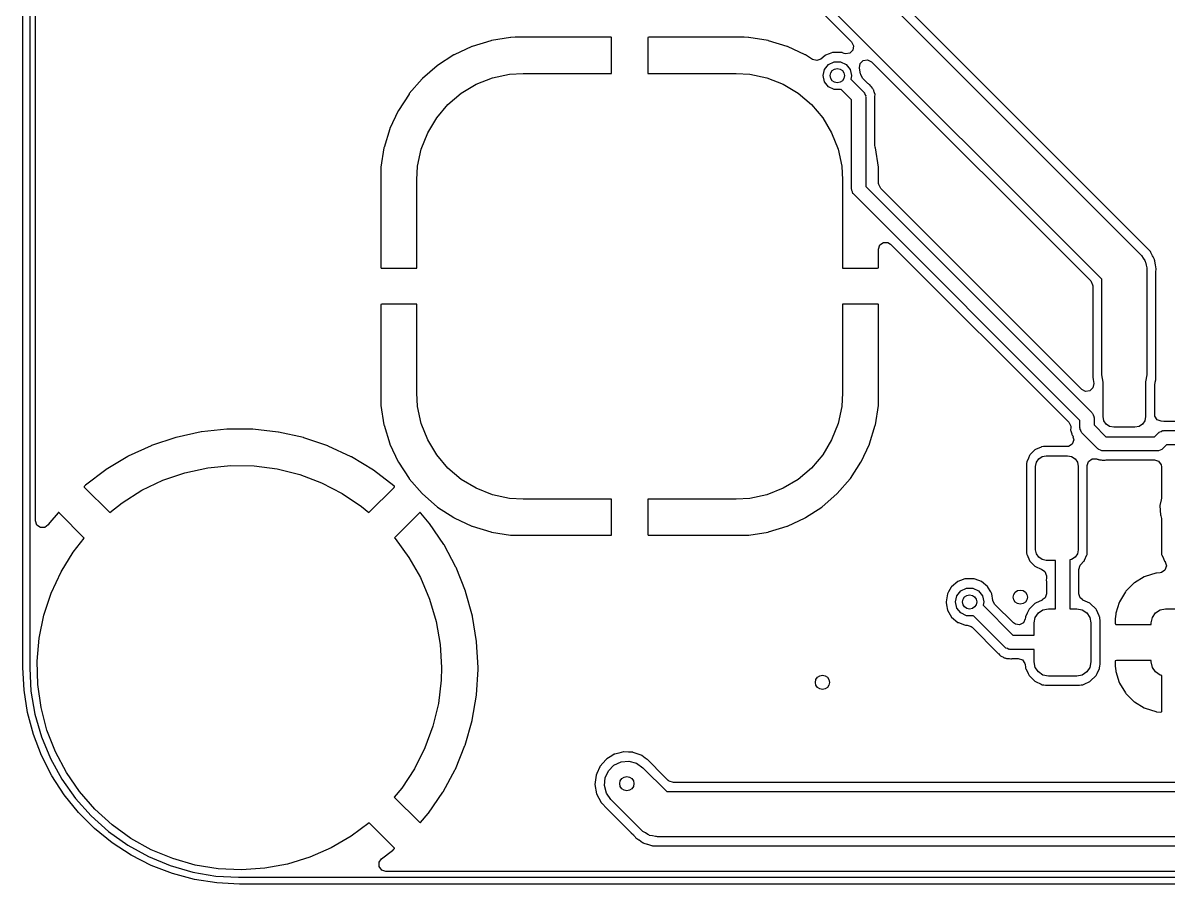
# Model space of a CAD drawing. Extents: x 3.59 to 5.68, y -3.55 to -1.66.
# Drawn here: x 3.585 to 4.221, y -3.55 to -3.072 of the extents above; entities that cross this region are included whole.
import ezdxf

# ---------------------------------------------------------------- set-up
doc = ezdxf.new("R2010")
doc.units = 0
doc.header["$MEASUREMENT"] = 0
doc.layers.add('BLACK', color=7, linetype='CONTINUOUS')

msp = doc.modelspace()

# ---------------------------------------------------------------- linework, layer by layer
at = {"layer": 'BLACK', "linetype": 'CONTINUOUS'}
for p, q in [((3.58549, -3.42997), (3.58549, -1.77643)), ((3.58942, -1.77643), (3.58942, -3.42997)), ((3.59247, -3.34852), (3.59247, -1.85796)), ((4.01386, -3.00913), (4.20534, -3.20061)), ((4.20692, -3.1951), (4.02305, -3.01123)), ((4.184, -3.21463), (3.99622, -3.02684)), ((4.02615, -3.06387), (4.04521, -3.08294)), ((3.85603, -3.08052), (3.84535, -3.08221)), ((3.85625, -3.0805), (3.85603, -3.08052)), ((3.85858, -3.0804), (3.85625, -3.0805)), ((3.85867, -3.0804), (3.85858, -3.0804)), ((3.91177, -3.0804), (3.85867, -3.0804)), ((3.91194, -3.08052), (3.91177, -3.0804)), ((3.9121, -3.08101), (3.91194, -3.08052)), ((3.9121, -3.1004), (3.9121, -3.08101)), ((3.93222, -3.08056), (3.9321, -3.08072)), ((3.9321, -3.08072), (3.9321, -3.1004)), ((3.93272, -3.0804), (3.93222, -3.08056)), ((3.98553, -3.0804), (3.93272, -3.0804)), ((3.98562, -3.0804), (3.98553, -3.0804)), ((3.98795, -3.0805), (3.98562, -3.0804)), ((3.98817, -3.08052), (3.98795, -3.0805)), ((3.99885, -3.08221), (3.98817, -3.08052)), ((3.83452, -3.08553), (3.82475, -3.09008)), ((3.83477, -3.08543), (3.83452, -3.08553)), ((3.84509, -3.08228), (3.83477, -3.08543)), ((3.84535, -3.08221), (3.84509, -3.08228)), ((3.99911, -3.08228), (3.99885, -3.08221)), ((4.00942, -3.08543), (3.99911, -3.08228)), ((4.00968, -3.08553), (4.00942, -3.08543)), ((4.01945, -3.09008), (4.00968, -3.08553)), ((4.04593, -3.08747), (4.04423, -3.08917)), ((4.04521, -3.08294), (4.04631, -3.08509)), ((4.04631, -3.08509), (4.04593, -3.08747)), ((3.82451, -3.09021), (3.81546, -3.09609)), ((3.82475, -3.09008), (3.82451, -3.09021)), ((4.01969, -3.09021), (4.01945, -3.09008)), ((4.02359, -3.09275), (4.01969, -3.09021)), ((4.02599, -3.09337), (4.02359, -3.09275)), ((4.02822, -3.09247), (4.02599, -3.09337)), ((4.03048, -3.09057), (4.02822, -3.09247)), ((4.03075, -3.09035), (4.03048, -3.09057)), ((4.03048, -3.09057), (4.03048, -3.09057)), ((4.03284, -3.08959), (4.03075, -3.09035)), ((4.0347, -3.08891), (4.03284, -3.08959)), ((4.03502, -3.08879), (4.0347, -3.08891)), ((4.0347, -3.08891), (4.0347, -3.08891)), ((4.03956, -3.08879), (4.03502, -3.08879)), ((4.03989, -3.08891), (4.03956, -3.08879)), ((4.04022, -3.08903), (4.03989, -3.08891)), ((4.03989, -3.08891), (4.03989, -3.08891)), ((4.04112, -3.08936), (4.04022, -3.08903)), ((4.04185, -3.08955), (4.04112, -3.08936)), ((4.04423, -3.08917), (4.04185, -3.08955)), ((4.04996, -3.09499), (4.05163, -3.09326)), ((4.05163, -3.09326), (4.05401, -3.09284)), ((4.05401, -3.09284), (4.05622, -3.09395)), ((3.81525, -3.09625), (3.80711, -3.10333)), ((3.81546, -3.09609), (3.81525, -3.09625)), ((4.02942, -3.10167), (4.0302, -3.09826)), ((4.0302, -3.09826), (4.03239, -3.09552)), ((4.03239, -3.09552), (4.03555, -3.09401)), ((4.03555, -3.09401), (4.03905, -3.09401)), ((4.03905, -3.09401), (4.0422, -3.09553)), ((4.0422, -3.09553), (4.04439, -3.09827)), ((4.04439, -3.09827), (4.04517, -3.10169)), ((4.04962, -3.09738), (4.04996, -3.09499)), ((4.04966, -3.09759), (4.04962, -3.09738)), ((4.0502, -3.10062), (4.04966, -3.09759)), ((4.05622, -3.09395), (4.17783, -3.21557)), ((3.80692, -3.10352), (3.79984, -3.11166)), ((3.80711, -3.10333), (3.80692, -3.10352)), ((3.82867, -3.11143), (3.83697, -3.10647)), ((3.83697, -3.10647), (3.84597, -3.10292)), ((3.84597, -3.10292), (3.85544, -3.10089)), ((3.85544, -3.10089), (3.86304, -3.1004)), ((3.86304, -3.1004), (3.9121, -3.1004)), ((3.9321, -3.1004), (3.98115, -3.1004)), ((3.98115, -3.1004), (3.98876, -3.10089)), ((3.98876, -3.10089), (3.99822, -3.10292)), ((3.99822, -3.10292), (4.00723, -3.10647)), ((4.00723, -3.10647), (4.01553, -3.11143)), ((4.03019, -3.10509), (4.02942, -3.10167)), ((4.03237, -3.10783), (4.03019, -3.10509)), ((4.04517, -3.10171), (4.04474, -3.10356)), ((4.04474, -3.10356), (4.05193, -3.11076)), ((4.04517, -3.10169), (4.04517, -3.10171)), ((4.05026, -3.10099), (4.0502, -3.10062)), ((4.05134, -3.10307), (4.05026, -3.10099)), ((4.05428, -3.10601), (4.05134, -3.10307)), ((4.05467, -3.10631), (4.05428, -3.10601)), ((4.05492, -3.10653), (4.05467, -3.10631)), ((4.05527, -3.10673), (4.05492, -3.10653)), ((3.79968, -3.11187), (3.79381, -3.12092)), ((3.79984, -3.11166), (3.79968, -3.11187)), ((3.82129, -3.11769), (3.82867, -3.11143)), ((4.01553, -3.11143), (4.02291, -3.11769)), ((4.03552, -3.10936), (4.03237, -3.10783)), ((4.03902, -3.10937), (4.03552, -3.10936)), ((4.03928, -3.10924), (4.03902, -3.10937)), ((4.04521, -3.11517), (4.03928, -3.10924)), ((4.05193, -3.11076), (4.05207, -3.11104)), ((4.05207, -3.11104), (4.05233, -3.11123)), ((4.05233, -3.11123), (4.05262, -3.1121)), ((4.05262, -3.1121), (4.05303, -3.11292)), ((4.05303, -3.11292), (4.05298, -3.11324)), ((4.0558, -3.10746), (4.05527, -3.10673)), ((4.05619, -3.10792), (4.0558, -3.10746)), ((4.05683, -3.10855), (4.05619, -3.10792)), ((4.05697, -3.10893), (4.05683, -3.10855)), ((4.05714, -3.1092), (4.05697, -3.10893)), ((4.05727, -3.10948), (4.05714, -3.1092)), ((4.05751, -3.10981), (4.05727, -3.10948)), ((4.0576, -3.11022), (4.05751, -3.10981)), ((4.0577, -3.11069), (4.0576, -3.11022)), ((4.05787, -3.11127), (4.0577, -3.11069)), ((4.05819, -3.11211), (4.05787, -3.11127)), ((4.05813, -3.11329), (4.05819, -3.11211)), ((3.81503, -3.12508), (3.82129, -3.11769)), ((4.02291, -3.11769), (4.02917, -3.12508)), ((4.04521, -3.16471), (4.04521, -3.11517)), ((4.05298, -3.11324), (4.05308, -3.11354)), ((4.05308, -3.11354), (4.05308, -3.16308)), ((4.0581, -3.11388), (4.05811, -3.11367)), ((4.0581, -3.14017), (4.0581, -3.11388)), ((4.05811, -3.11367), (4.05813, -3.11329)), ((3.79367, -3.12116), (3.78912, -3.13093)), ((3.79381, -3.12092), (3.79367, -3.12116)), ((3.81006, -3.13338), (3.81503, -3.12508)), ((4.02917, -3.12508), (4.03414, -3.13338)), ((3.78902, -3.13118), (3.78587, -3.1415)), ((3.78912, -3.13093), (3.78902, -3.13118)), ((3.80651, -3.14238), (3.81006, -3.13338)), ((4.03414, -3.13338), (4.03769, -3.14238)), ((3.7858, -3.14176), (3.78411, -3.15244)), ((3.78587, -3.1415), (3.7858, -3.14176)), ((3.80448, -3.15185), (3.80651, -3.14238)), ((4.03769, -3.14238), (4.03972, -3.15185)), ((4.05827, -3.14131), (4.0581, -3.14017)), ((4.05833, -3.1415), (4.05827, -3.14131)), ((4.05839, -3.14176), (4.05833, -3.1415)), ((4.06008, -3.15244), (4.05839, -3.14176)), ((3.78409, -3.15266), (3.78399, -3.15499)), ((3.78399, -3.15499), (3.78399, -3.15507)), ((3.78399, -3.15507), (3.78399, -3.20789)), ((3.78411, -3.15244), (3.78409, -3.15266)), ((3.80399, -3.15945), (3.80448, -3.15185)), ((4.03972, -3.15185), (4.04021, -3.15945)), ((4.0601, -3.15266), (4.06008, -3.15244)), ((4.06021, -3.15499), (4.0601, -3.15266)), ((4.06021, -3.15507), (4.06021, -3.15499)), ((4.06021, -3.16149), (4.06021, -3.15507)), ((3.80399, -3.20851), (3.80399, -3.15945)), ((4.04021, -3.15945), (4.04021, -3.20851)), ((4.05308, -3.16308), (4.17853, -3.28853)), ((4.06026, -3.1621), (4.06021, -3.16149)), ((4.06135, -3.16425), (4.06026, -3.1621)), ((4.04531, -3.16501), (4.04521, -3.16471)), ((4.04526, -3.16533), (4.04531, -3.16501)), ((4.04568, -3.16615), (4.04526, -3.16533)), ((4.04596, -3.16703), (4.04568, -3.16615)), ((4.04622, -3.16721), (4.04596, -3.16703)), ((4.04636, -3.1675), (4.04622, -3.16721)), ((4.17181, -3.29295), (4.04636, -3.1675)), ((4.17289, -3.27579), (4.06135, -3.16425)), ((4.06095, -3.19556), (4.0629, -3.19415)), ((4.0629, -3.19415), (4.06531, -3.19415)), ((4.06531, -3.19415), (4.06686, -3.1951)), ((4.06686, -3.1951), (4.16565, -3.29388)), ((4.20706, -3.19524), (4.20692, -3.1951)), ((4.20734, -3.19549), (4.20706, -3.19524)), ((4.20757, -3.19563), (4.20734, -3.19549)), ((4.06021, -3.19785), (4.06095, -3.19556)), ((4.06021, -3.20818), (4.06021, -3.19785)), ((4.20534, -3.20061), (4.20565, -3.20106)), ((4.20565, -3.20106), (4.20607, -3.20142)), ((4.20607, -3.20142), (4.20689, -3.20283)), ((4.20777, -3.19584), (4.20757, -3.19563)), ((4.20909, -3.19727), (4.20777, -3.19584)), ((4.2092, -3.19738), (4.20909, -3.19727)), ((4.21066, -3.19884), (4.2092, -3.19738)), ((4.21083, -3.19904), (4.21066, -3.19884)), ((4.21093, -3.19924), (4.21083, -3.19904)), ((4.21099, -3.19932), (4.21093, -3.19924)), ((4.21115, -3.19949), (4.21099, -3.19932)), ((4.21128, -3.19976), (4.21115, -3.19949)), ((4.21214, -3.20157), (4.21128, -3.19976)), ((4.21128, -3.19976), (4.21128, -3.19976)), ((4.2122, -3.20168), (4.21214, -3.20157)), ((4.21245, -3.20216), (4.2122, -3.20168)), ((3.78399, -3.20789), (3.78415, -3.20839)), ((4.06009, -3.20835), (4.06021, -3.20818)), ((4.20689, -3.20283), (4.20782, -3.20417)), ((4.20782, -3.20417), (4.20797, -3.2047)), ((4.20797, -3.2047), (4.20824, -3.20518)), ((4.20824, -3.20518), (4.20853, -3.20679)), ((4.20853, -3.20679), (4.20895, -3.20836)), ((4.21326, -3.20371), (4.21245, -3.20216)), ((4.21331, -3.20399), (4.21326, -3.20371)), ((4.21343, -3.20424), (4.21331, -3.20399)), ((4.21347, -3.20453), (4.21343, -3.20424)), ((4.21377, -3.20652), (4.21347, -3.20453)), ((4.21347, -3.20453), (4.21347, -3.20453)), ((4.21379, -3.20664), (4.21377, -3.20652)), ((4.214, -3.20775), (4.21379, -3.20664)), ((4.2142, -3.2089), (4.214, -3.20775)), ((3.78415, -3.20839), (3.78431, -3.20851)), ((3.78431, -3.20851), (3.80399, -3.20851)), ((4.04021, -3.20851), (4.05959, -3.20851)), ((4.05959, -3.20851), (4.06009, -3.20835)), ((4.20895, -3.20836), (4.2089, -3.20891)), ((4.2089, -3.20891), (4.209, -3.20945)), ((4.209, -3.20945), (4.209, -3.26767)), ((4.21402, -3.21072), (4.21404, -3.21027)), ((4.21402, -3.27019), (4.21402, -3.21072)), ((4.21404, -3.21027), (4.21417, -3.20919)), ((4.21417, -3.20919), (4.2142, -3.2089)), ((4.21417, -3.20919), (4.21417, -3.20919)), ((4.17783, -3.21557), (4.17893, -3.21771)), ((4.17893, -3.21771), (4.17898, -3.21832)), ((4.17898, -3.21832), (4.17898, -3.26899)), ((4.184, -3.26767), (4.184, -3.21463)), ((3.78411, -3.22867), (3.78399, -3.22883)), ((3.78399, -3.22883), (3.78399, -3.28194)), ((3.78461, -3.22851), (3.78411, -3.22867)), ((3.80399, -3.22851), (3.78461, -3.22851)), ((3.80399, -3.27756), (3.80399, -3.22851)), ((4.05988, -3.22851), (4.04021, -3.22851)), ((4.04021, -3.22851), (4.04021, -3.27756)), ((4.06005, -3.22863), (4.05988, -3.22851)), ((4.06021, -3.22913), (4.06005, -3.22863)), ((4.06021, -3.28194), (4.06021, -3.22913)), ((4.17898, -3.26899), (4.17915, -3.27011)), ((4.17915, -3.27011), (4.1795, -3.27245)), ((4.1847, -3.27165), (4.184, -3.26767)), ((4.1847, -3.2908), (4.1847, -3.27165)), ((4.209, -3.26767), (4.20832, -3.27151)), ((4.20832, -3.27151), (4.20832, -3.2908)), ((4.21352, -3.27195), (4.21362, -3.27164)), ((4.21362, -3.27164), (4.214, -3.27044)), ((4.214, -3.27044), (4.21402, -3.27019)), ((3.80448, -3.28517), (3.80399, -3.27756)), ((4.04021, -3.27756), (4.03972, -3.28517)), ((4.175, -3.27688), (4.17289, -3.27579)), ((4.17738, -3.27652), (4.175, -3.27688)), ((4.1791, -3.27483), (4.17738, -3.27652)), ((4.1795, -3.27245), (4.1791, -3.27483)), ((4.21334, -3.27312), (4.21352, -3.27195)), ((4.21334, -3.28951), (4.21334, -3.27312)), ((3.78399, -3.28194), (3.78399, -3.28203)), ((3.78399, -3.28203), (3.78409, -3.28436)), ((3.78409, -3.28436), (3.78411, -3.28458)), ((4.06008, -3.28458), (4.0601, -3.28436)), ((4.0601, -3.28436), (4.06021, -3.28203)), ((4.06021, -3.28203), (4.06021, -3.28194)), ((3.78411, -3.28458), (3.7858, -3.29526)), ((3.80651, -3.29463), (3.80448, -3.28517)), ((4.03972, -3.28517), (4.03769, -3.29463)), ((4.05839, -3.29526), (4.06008, -3.28458)), ((4.17853, -3.28853), (4.17868, -3.28881)), ((4.17868, -3.28881), (4.17893, -3.289)), ((4.17893, -3.289), (4.17922, -3.28988)), ((4.17922, -3.28988), (4.17964, -3.2907)), ((4.17964, -3.2907), (4.17959, -3.29101)), ((4.18515, -3.29306), (4.1847, -3.2908)), ((4.20832, -3.2908), (4.20787, -3.29306)), ((4.21347, -3.29051), (4.21334, -3.28951)), ((4.21478, -3.29253), (4.21347, -3.29051)), ((3.7858, -3.29526), (3.78587, -3.29552)), ((3.78587, -3.29552), (3.78902, -3.30583)), ((3.81006, -3.30364), (3.80651, -3.29463)), ((4.03769, -3.29463), (4.03414, -3.30364)), ((4.05518, -3.30583), (4.05833, -3.29552)), ((4.05833, -3.29552), (4.05839, -3.29526)), ((4.16565, -3.29388), (4.16674, -3.29603)), ((4.16678, -3.29684), (4.1667, -3.29838)), ((4.16674, -3.29603), (4.16678, -3.29684)), ((4.17181, -3.29695), (4.17181, -3.29295)), ((4.17191, -3.29725), (4.17181, -3.29695)), ((4.17959, -3.29101), (4.17969, -3.29131)), ((4.17969, -3.29131), (4.17969, -3.29532)), ((4.17969, -3.29532), (4.18628, -3.30191)), ((4.18643, -3.29498), (4.18515, -3.29306)), ((4.18834, -3.29626), (4.18643, -3.29498)), ((4.1906, -3.29671), (4.18834, -3.29626)), ((4.20241, -3.29671), (4.1906, -3.29671)), ((4.20467, -3.29626), (4.20241, -3.29671)), ((4.20659, -3.29498), (4.20467, -3.29626)), ((4.20787, -3.29306), (4.20659, -3.29498)), ((4.21702, -3.2934), (4.21478, -3.29253)), ((4.21848, -3.29348), (4.21702, -3.2934)), ((4.2187, -3.29348), (4.21848, -3.29348)), ((4.26799, -3.29348), (4.2187, -3.29348)), ((3.6703, -3.30236), (3.65692, -3.30684)), ((3.67051, -3.30231), (3.6703, -3.30236)), ((3.68429, -3.2993), (3.67051, -3.30231)), ((3.6845, -3.29927), (3.68429, -3.2993)), ((3.69853, -3.29777), (3.6845, -3.29927)), ((3.69874, -3.29776), (3.69853, -3.29777)), ((3.71285, -3.29778), (3.69874, -3.29776)), ((3.71306, -3.2978), (3.71285, -3.29778)), ((3.72708, -3.29934), (3.71306, -3.2978)), ((3.72729, -3.29938), (3.72708, -3.29934)), ((3.74106, -3.30243), (3.72729, -3.29938)), ((3.74127, -3.30249), (3.74106, -3.30243)), ((3.75463, -3.30701), (3.74127, -3.30249)), ((4.1667, -3.29838), (4.16685, -3.29876)), ((4.16685, -3.29876), (4.16685, -3.29876)), ((4.16685, -3.29876), (4.16702, -3.29921)), ((4.16702, -3.29921), (4.1672, -3.2998)), ((4.1672, -3.2998), (4.1673, -3.30027)), ((4.1673, -3.30027), (4.1673, -3.30027)), ((4.1673, -3.30027), (4.16738, -3.30067)), ((4.16738, -3.30067), (4.16762, -3.301)), ((4.16762, -3.301), (4.16775, -3.30129)), ((4.16775, -3.30129), (4.16783, -3.30142)), ((4.16783, -3.30142), (4.16785, -3.30147)), ((4.16785, -3.30147), (4.16799, -3.30174)), ((4.16807, -3.30193), (4.16798, -3.30197)), ((4.16798, -3.30197), (4.16846, -3.30374)), ((4.16799, -3.30174), (4.16804, -3.30186)), ((4.16804, -3.30186), (4.16807, -3.30193)), ((4.17186, -3.29756), (4.17191, -3.29725)), ((4.17228, -3.29839), (4.17186, -3.29756)), ((4.17256, -3.29926), (4.17228, -3.29839)), ((4.17282, -3.29945), (4.17256, -3.29926)), ((4.17296, -3.29973), (4.17282, -3.29945)), ((4.18186, -3.30863), (4.17296, -3.29973)), ((4.18628, -3.30191), (4.2133, -3.30191)), ((4.2133, -3.30191), (4.21557, -3.29965)), ((4.21557, -3.29965), (4.21585, -3.29951)), ((4.21585, -3.29951), (4.21603, -3.29926)), ((4.21603, -3.29926), (4.21691, -3.29897)), ((4.21691, -3.29897), (4.21774, -3.29855)), ((4.21774, -3.29855), (4.21805, -3.2986)), ((4.21805, -3.2986), (4.21835, -3.2985)), ((4.21835, -3.2985), (4.26969, -3.2985)), ((3.65673, -3.30692), (3.64391, -3.31281)), ((3.65692, -3.30684), (3.65673, -3.30692)), ((3.75483, -3.30709), (3.75463, -3.30701)), ((3.76762, -3.31303), (3.75483, -3.30709)), ((3.78902, -3.30583), (3.78912, -3.30609)), ((3.78912, -3.30609), (3.79367, -3.31586)), ((3.81503, -3.31194), (3.81006, -3.30364)), ((4.03414, -3.30364), (4.02917, -3.31194)), ((4.05052, -3.31586), (4.05508, -3.30609)), ((4.05508, -3.30609), (4.05518, -3.30583)), ((4.14665, -3.30946), (4.14428, -3.31183)), ((4.14691, -3.3092), (4.14665, -3.30946)), ((4.14665, -3.30946), (4.14665, -3.30946)), ((4.14723, -3.30906), (4.14691, -3.3092)), ((4.15036, -3.30767), (4.14723, -3.30906)), ((4.14723, -3.30906), (4.14723, -3.30906)), ((4.15063, -3.30755), (4.15036, -3.30767)), ((4.15036, -3.30767), (4.15036, -3.30767)), ((4.15158, -3.30744), (4.15063, -3.30755)), ((4.16456, -3.30744), (4.15158, -3.30744)), ((4.16557, -3.3073), (4.16456, -3.30744)), ((4.16759, -3.30599), (4.16557, -3.3073)), ((4.16846, -3.30374), (4.16759, -3.30599)), ((4.18214, -3.30878), (4.18186, -3.30863)), ((4.18233, -3.30904), (4.18214, -3.30878)), ((4.18321, -3.30932), (4.18233, -3.30904)), ((4.18403, -3.30974), (4.18321, -3.30932)), ((4.18434, -3.30969), (4.18403, -3.30974)), ((4.18465, -3.30979), (4.18434, -3.30969)), ((4.21492, -3.30979), (4.18465, -3.30979)), ((4.21522, -3.30969), (4.21492, -3.30979)), ((4.21553, -3.30974), (4.21522, -3.30969)), ((4.21635, -3.30932), (4.21553, -3.30974)), ((4.21724, -3.30904), (4.21635, -3.30932)), ((4.21742, -3.30878), (4.21724, -3.30904)), ((4.2177, -3.30864), (4.21742, -3.30878)), ((4.21997, -3.30638), (4.2177, -3.30864)), ((4.26805, -3.30638), (4.21997, -3.30638)), ((3.64372, -3.31291), (3.63162, -3.32016)), ((3.64391, -3.31281), (3.64372, -3.31291)), ((3.76781, -3.31313), (3.76762, -3.31303)), ((3.77989, -3.32042), (3.76781, -3.31313)), ((3.79367, -3.31586), (3.79381, -3.3161)), ((3.79381, -3.3161), (3.79968, -3.32514)), ((3.82129, -3.31932), (3.81503, -3.31194)), ((4.02917, -3.31194), (4.02291, -3.31932)), ((4.04452, -3.32514), (4.05039, -3.3161)), ((4.05039, -3.3161), (4.05052, -3.31586)), ((4.14238, -3.31581), (4.14228, -3.31674)), ((4.1433, -3.31375), (4.14238, -3.31581)), ((4.14388, -3.31241), (4.1433, -3.31375)), ((4.14403, -3.31208), (4.14388, -3.31241)), ((4.14388, -3.31241), (4.14388, -3.31241)), ((4.14428, -3.31183), (4.14403, -3.31208)), ((4.14428, -3.31183), (4.14428, -3.31183)), ((4.1473, -3.31836), (4.14774, -3.3161)), ((4.14774, -3.3161), (4.14902, -3.31419)), ((4.14902, -3.31419), (4.15094, -3.31291)), ((4.15094, -3.31291), (4.1532, -3.31246)), ((4.1532, -3.31246), (4.16501, -3.31246)), ((4.16501, -3.31246), (4.16727, -3.31291)), ((4.16727, -3.31291), (4.16919, -3.31419)), ((4.16919, -3.31419), (4.17047, -3.3161)), ((4.17047, -3.3161), (4.17092, -3.31836)), ((4.17594, -3.3179), (4.17668, -3.3156)), ((4.17668, -3.3156), (4.17863, -3.31419)), ((4.17863, -3.31419), (4.18114, -3.31425)), ((4.18114, -3.31425), (4.18136, -3.3144)), ((4.18136, -3.3144), (4.18177, -3.31446)), ((4.18177, -3.31446), (4.18206, -3.31458)), ((4.18206, -3.31458), (4.18237, -3.31464)), ((4.18237, -3.31464), (4.18274, -3.31481)), ((4.18274, -3.31481), (4.18363, -3.31481)), ((4.18363, -3.31481), (4.18424, -3.31486)), ((4.18424, -3.31486), (4.18512, -3.31499)), ((4.18512, -3.31499), (4.18552, -3.31489)), ((4.18552, -3.31489), (4.18584, -3.31487)), ((4.18584, -3.31487), (4.18634, -3.31481)), ((4.18634, -3.31481), (4.21318, -3.31481)), ((4.21318, -3.31481), (4.21547, -3.31555)), ((4.21547, -3.31555), (4.21689, -3.3175)), ((3.63144, -3.32028), (3.62019, -3.32879)), ((3.63162, -3.32016), (3.63144, -3.32028)), ((3.66317, -3.32609), (3.67539, -3.32191)), ((3.67539, -3.32191), (3.68801, -3.31915)), ((3.68801, -3.31915), (3.70086, -3.31787)), ((3.70086, -3.31787), (3.71378, -3.31807)), ((3.71378, -3.31807), (3.72659, -3.31976)), ((3.72659, -3.31976), (3.73912, -3.32291)), ((3.78007, -3.32054), (3.77989, -3.32042)), ((3.79129, -3.32909), (3.78007, -3.32054)), ((3.82867, -3.32558), (3.82129, -3.31932)), ((4.02291, -3.31932), (4.01553, -3.32558)), ((4.14228, -3.31674), (4.14228, -3.36625)), ((4.1473, -3.36462), (4.1473, -3.31836)), ((4.17092, -3.31836), (4.17092, -3.36462)), ((4.17594, -3.36625), (4.17594, -3.3179)), ((4.21689, -3.3175), (4.21708, -3.3187)), ((4.21708, -3.3187), (4.21708, -3.33601)), ((3.62019, -3.32879), (3.62003, -3.32892)), ((3.65151, -3.33165), (3.66317, -3.32609)), ((3.73912, -3.32291), (3.7512, -3.32747)), ((3.7512, -3.32747), (3.76268, -3.3334)), ((3.79968, -3.32514), (3.79984, -3.32536)), ((3.79984, -3.32536), (3.80692, -3.3335)), ((3.83697, -3.33055), (3.82867, -3.32558)), ((4.01553, -3.32558), (4.00723, -3.33055)), ((4.03728, -3.3335), (4.04435, -3.32536)), ((4.04435, -3.32536), (4.04452, -3.32514)), ((3.61977, -3.32917), (3.61952, -3.32963)), ((3.61952, -3.32963), (3.61954, -3.3298)), ((3.61954, -3.3298), (3.61956, -3.32983)), ((3.61956, -3.32983), (3.63372, -3.344)), ((3.62003, -3.32892), (3.61977, -3.32917)), ((3.64056, -3.33852), (3.65151, -3.33165)), ((3.76268, -3.3334), (3.7734, -3.3406)), ((3.77739, -3.34401), (3.79139, -3.33001)), ((3.79145, -3.32922), (3.79129, -3.32909)), ((3.79139, -3.33001), (3.79162, -3.32954)), ((3.79158, -3.32935), (3.79145, -3.32922)), ((3.7916, -3.32937), (3.79158, -3.32935)), ((3.79162, -3.32954), (3.7916, -3.32937)), ((3.80692, -3.3335), (3.80711, -3.33369)), ((3.80711, -3.33369), (3.81525, -3.34076)), ((3.84597, -3.3341), (3.83697, -3.33055)), ((3.85544, -3.33613), (3.84597, -3.3341)), ((3.99822, -3.3341), (3.98876, -3.33613)), ((4.00723, -3.33055), (3.99822, -3.3341)), ((4.02895, -3.34076), (4.03709, -3.33369)), ((4.03709, -3.33369), (4.03728, -3.3335)), ((3.63372, -3.344), (3.64056, -3.33852)), ((3.7734, -3.3406), (3.77739, -3.34401)), ((3.81525, -3.34076), (3.81546, -3.34093)), ((3.81546, -3.34093), (3.82451, -3.3468)), ((3.86304, -3.33662), (3.85544, -3.33613)), ((3.9121, -3.33662), (3.86304, -3.33662)), ((3.9121, -3.35629), (3.9121, -3.33662)), ((3.98115, -3.33662), (3.9321, -3.33662)), ((3.9321, -3.33662), (3.9321, -3.356)), ((3.98876, -3.33613), (3.98115, -3.33662)), ((4.01969, -3.3468), (4.02873, -3.34093)), ((4.02873, -3.34093), (4.02895, -3.34076)), ((4.21698, -3.33689), (4.21623, -3.3401)), ((4.21623, -3.3401), (4.21661, -3.34536)), ((4.21708, -3.33601), (4.21698, -3.33689)), ((3.60503, -3.34412), (3.60045, -3.34948)), ((3.60512, -3.34405), (3.60503, -3.34412)), ((3.60524, -3.34403), (3.60512, -3.34405)), ((3.60571, -3.34427), (3.60524, -3.34403)), ((3.61956, -3.35812), (3.60571, -3.34427)), ((3.80558, -3.3441), (3.79164, -3.35804)), ((3.80568, -3.34403), (3.80558, -3.3441)), ((3.8058, -3.34403), (3.80568, -3.34403)), ((3.80625, -3.3443), (3.8058, -3.34403)), ((3.81095, -3.34985), (3.80625, -3.3443)), ((3.82451, -3.3468), (3.82475, -3.34693)), ((3.82475, -3.34693), (3.83452, -3.35149)), ((4.00968, -3.35149), (4.01945, -3.34693)), ((4.01945, -3.34693), (4.01969, -3.3468)), ((4.21661, -3.34536), (4.21671, -3.34563)), ((4.21671, -3.34563), (4.21682, -3.3459)), ((4.21682, -3.3459), (4.21708, -3.3473)), ((4.21708, -3.3473), (4.21708, -3.36625)), ((3.59329, -3.35091), (3.59247, -3.34852)), ((3.59528, -3.35227), (3.59329, -3.35091)), ((3.59769, -3.35219), (3.59528, -3.35227)), ((3.59959, -3.35072), (3.59769, -3.35219)), ((3.60032, -3.34965), (3.59959, -3.35072)), ((3.60045, -3.34948), (3.60032, -3.34965)), ((3.81108, -3.35002), (3.81095, -3.34985)), ((3.81899, -3.3617), (3.81108, -3.35002)), ((3.83452, -3.35149), (3.83477, -3.35159)), ((3.83477, -3.35159), (3.84509, -3.35474)), ((3.99911, -3.35474), (4.00942, -3.35159)), ((4.00942, -3.35159), (4.00968, -3.35149)), ((3.61343, -3.36594), (3.61956, -3.35812)), ((3.79164, -3.35804), (3.79202, -3.35845)), ((3.79202, -3.35845), (3.79967, -3.36887)), ((3.84509, -3.35474), (3.84535, -3.3548)), ((3.84535, -3.3548), (3.85603, -3.35649)), ((3.85603, -3.35649), (3.85625, -3.35651)), ((3.85625, -3.35651), (3.85858, -3.35662)), ((3.85858, -3.35662), (3.85867, -3.35662)), ((3.85867, -3.35662), (3.91148, -3.35662)), ((3.91148, -3.35662), (3.91198, -3.35646)), ((3.91198, -3.35646), (3.9121, -3.35629)), ((3.9321, -3.356), (3.93226, -3.3565)), ((3.93226, -3.3565), (3.93242, -3.35662)), ((3.93242, -3.35662), (3.98553, -3.35662)), ((3.98553, -3.35662), (3.98562, -3.35662)), ((3.98562, -3.35662), (3.98795, -3.35651)), ((3.98795, -3.35651), (3.98817, -3.35649)), ((3.98817, -3.35649), (3.99885, -3.3548)), ((3.99885, -3.3548), (3.99911, -3.35474)), ((3.60668, -3.37695), (3.61343, -3.36594)), ((3.8191, -3.36188), (3.81899, -3.3617)), ((3.8257, -3.37435), (3.8191, -3.36188)), ((4.14228, -3.36625), (4.14239, -3.3672)), ((4.14774, -3.36688), (4.1473, -3.36462)), ((4.14902, -3.3688), (4.14774, -3.36688)), ((4.17047, -3.36688), (4.16919, -3.3688)), ((4.17092, -3.36462), (4.17047, -3.36688)), ((4.17583, -3.36718), (4.17594, -3.36625)), ((4.21708, -3.36625), (4.21719, -3.3672)), ((3.79967, -3.36887), (3.80607, -3.38009)), ((4.14239, -3.3672), (4.14251, -3.36747)), ((4.14251, -3.36747), (4.14251, -3.36747)), ((4.14251, -3.36747), (4.14389, -3.37059)), ((4.14389, -3.37059), (4.14404, -3.37092)), ((4.14404, -3.37092), (4.1443, -3.37117)), ((4.1443, -3.37117), (4.1443, -3.37117)), ((4.1443, -3.37117), (4.14667, -3.37354)), ((4.15094, -3.37008), (4.14902, -3.3688)), ((4.1532, -3.37053), (4.15094, -3.37008)), ((4.15831, -3.37053), (4.1532, -3.37053)), ((4.15831, -3.3973), (4.15831, -3.37053)), ((4.16727, -3.37008), (4.16618, -3.37029)), ((4.16618, -3.37029), (4.16618, -3.38029)), ((4.16919, -3.3688), (4.16727, -3.37008)), ((4.1712, -3.3755), (4.17195, -3.37321)), ((4.17195, -3.37321), (4.17234, -3.37275)), ((4.17234, -3.37275), (4.17393, -3.37116)), ((4.17393, -3.37116), (4.17418, -3.3709)), ((4.17393, -3.37116), (4.17393, -3.37116)), ((4.17418, -3.3709), (4.17441, -3.37039)), ((4.17441, -3.37039), (4.17571, -3.36745)), ((4.17571, -3.36745), (4.17583, -3.36718)), ((4.21719, -3.3672), (4.21731, -3.36747)), ((4.21731, -3.36747), (4.21731, -3.36747)), ((4.21731, -3.36747), (4.21817, -3.3694)), ((4.21817, -3.3694), (4.21884, -3.37092)), ((4.21884, -3.37092), (4.2191, -3.37117)), ((4.2191, -3.37117), (4.21918, -3.37128)), ((4.21918, -3.37128), (4.21986, -3.37359)), ((3.60124, -3.38867), (3.60668, -3.37695)), ((3.82579, -3.37454), (3.8257, -3.37435)), ((3.83101, -3.38765), (3.82579, -3.37454)), ((4.14667, -3.37354), (4.14667, -3.37354)), ((4.14667, -3.37354), (4.14692, -3.37379)), ((4.14692, -3.37379), (4.14725, -3.37394)), ((4.14725, -3.37394), (4.14725, -3.37394)), ((4.14725, -3.37394), (4.15038, -3.37532)), ((4.15038, -3.37532), (4.15038, -3.37532)), ((4.15038, -3.37532), (4.15056, -3.3754)), ((4.15056, -3.3754), (4.15064, -3.37544)), ((4.15064, -3.37544), (4.15063, -3.37547)), ((4.15063, -3.37547), (4.15243, -3.37665)), ((4.15243, -3.37665), (4.15329, -3.37909)), ((4.15329, -3.37909), (4.15329, -3.37998)), ((4.1712, -3.37851), (4.1712, -3.3755)), ((4.17121, -3.37867), (4.1712, -3.37851)), ((4.1713, -3.3789), (4.17121, -3.37867)), ((4.17122, -3.38046), (4.17128, -3.37931)), ((4.17128, -3.37931), (4.1713, -3.3789)), ((4.17128, -3.37931), (4.17128, -3.37931)), ((4.20759, -3.3797), (4.20222, -3.38296)), ((4.20801, -3.37951), (4.20759, -3.3797)), ((4.21403, -3.37763), (4.20801, -3.37951)), ((4.21443, -3.37755), (4.21403, -3.37763)), ((4.21632, -3.37737), (4.21443, -3.37755)), ((4.21707, -3.37723), (4.21632, -3.37737)), ((4.21906, -3.37586), (4.21707, -3.37723)), ((4.21986, -3.37359), (4.21906, -3.37586)), ((3.80607, -3.38009), (3.81113, -3.39197)), ((4.10047, -3.38544), (4.09896, -3.38805)), ((4.10064, -3.38514), (4.10047, -3.38544)), ((4.10412, -3.38222), (4.10064, -3.38514)), ((4.10562, -3.38168), (4.10412, -3.38222)), ((4.10808, -3.38078), (4.10562, -3.38168)), ((4.10577, -3.3874), (4.10892, -3.38588)), ((4.1084, -3.38067), (4.10808, -3.38078)), ((4.10808, -3.38078), (4.10808, -3.38078)), ((4.11294, -3.38067), (4.1084, -3.38067)), ((4.10892, -3.38588), (4.11243, -3.38588)), ((4.11243, -3.38588), (4.11558, -3.38741)), ((4.11326, -3.38078), (4.11294, -3.38067)), ((4.11572, -3.38168), (4.11326, -3.38078)), ((4.11326, -3.38078), (4.11326, -3.38078)), ((4.11722, -3.38222), (4.11572, -3.38168)), ((4.1207, -3.38514), (4.11722, -3.38222)), ((4.12087, -3.38544), (4.1207, -3.38514)), ((4.12238, -3.38805), (4.12087, -3.38544)), ((4.15328, -3.38019), (4.1532, -3.38175)), ((4.1532, -3.38175), (4.15328, -3.38196)), ((4.15329, -3.37998), (4.15328, -3.38019)), ((4.15328, -3.38196), (4.15329, -3.38206)), ((4.15329, -3.38206), (4.15329, -3.38898)), ((4.16618, -3.38029), (4.16619, -3.38033)), ((4.16619, -3.38033), (4.16619, -3.3973)), ((4.17121, -3.38067), (4.17122, -3.38046)), ((4.17121, -3.38898), (4.17121, -3.38067)), ((4.20185, -3.38324), (4.19741, -3.38768)), ((4.20222, -3.38296), (4.20185, -3.38324)), ((3.59718, -3.40094), (3.60124, -3.38867)), ((3.81113, -3.39197), (3.8148, -3.40435)), ((3.83107, -3.38785), (3.83101, -3.38765)), ((3.83485, -3.40144), (3.83107, -3.38785)), ((4.09837, -3.38908), (4.09758, -3.39356)), ((4.09896, -3.38805), (4.09837, -3.38908)), ((4.1028, -3.39355), (4.10358, -3.39013)), ((4.10358, -3.39013), (4.10577, -3.3874)), ((4.11558, -3.38741), (4.11776, -3.39014)), ((4.11776, -3.39014), (4.11854, -3.39356)), ((4.12297, -3.38908), (4.12238, -3.38805)), ((4.12363, -3.39281), (4.12297, -3.38908)), ((4.15254, -3.39127), (4.15094, -3.3924)), ((4.15094, -3.3924), (4.15099, -3.39253)), ((4.15329, -3.38898), (4.15254, -3.39127)), ((4.17203, -3.39136), (4.17121, -3.38898)), ((4.17357, -3.39241), (4.17203, -3.39136)), ((4.17352, -3.39253), (4.17357, -3.39241)), ((4.19712, -3.38805), (4.19387, -3.39342)), ((4.19741, -3.38768), (4.19712, -3.38805)), ((4.09758, -3.39356), (4.09764, -3.39389)), ((4.09764, -3.39389), (4.09786, -3.39514)), ((4.09786, -3.39514), (4.09837, -3.39804)), ((4.09837, -3.39804), (4.10064, -3.40197)), ((4.10357, -3.39696), (4.1028, -3.39355)), ((4.10575, -3.3997), (4.10357, -3.39696)), ((4.11854, -3.39359), (4.11811, -3.39544)), ((4.11811, -3.39544), (4.13474, -3.41206)), ((4.11854, -3.39356), (4.11854, -3.39359)), ((4.12364, -3.39287), (4.12363, -3.39281)), ((4.12472, -3.39495), (4.12364, -3.39287)), ((4.13496, -3.40519), (4.12472, -3.39495)), ((4.14351, -3.39797), (4.14263, -3.39986)), ((4.14366, -3.39766), (4.14351, -3.39797)), ((4.14351, -3.39797), (4.14351, -3.39797)), ((4.14687, -3.39445), (4.14366, -3.39766)), ((4.14718, -3.3943), (4.14687, -3.39445)), ((4.15099, -3.39253), (4.14718, -3.3943)), ((4.14718, -3.3943), (4.14718, -3.3943)), ((4.14881, -3.39961), (4.15137, -3.3979)), ((4.15137, -3.3979), (4.15438, -3.3973)), ((4.15438, -3.3973), (4.15831, -3.3973)), ((4.16619, -3.3973), (4.17013, -3.3973)), ((4.17013, -3.3973), (4.17314, -3.3979)), ((4.17314, -3.3979), (4.1757, -3.39961)), ((4.17733, -3.3943), (4.17352, -3.39253)), ((4.17764, -3.39445), (4.17733, -3.3943)), ((4.17733, -3.3943), (4.17733, -3.3943)), ((4.18085, -3.39766), (4.17764, -3.39445)), ((4.181, -3.39797), (4.18085, -3.39766)), ((4.1825, -3.4012), (4.181, -3.39797)), ((4.181, -3.39797), (4.181, -3.39797)), ((4.19368, -3.39384), (4.1918, -3.39986)), ((4.19387, -3.39342), (4.19368, -3.39384)), ((4.21377, -3.39961), (4.21633, -3.3979)), ((4.21633, -3.3979), (4.21934, -3.3973)), ((4.21934, -3.3973), (4.23509, -3.3973)), ((3.59456, -3.41359), (3.59718, -3.40094)), ((3.8148, -3.40435), (3.81702, -3.41708)), ((3.83489, -3.40165), (3.83485, -3.40144)), ((3.83717, -3.41557), (3.83489, -3.40165)), ((4.10064, -3.40197), (4.10412, -3.4049)), ((4.10412, -3.4049), (4.10444, -3.40501)), ((4.10444, -3.40501), (4.10787, -3.40626)), ((4.1089, -3.40123), (4.10575, -3.3997)), ((4.1124, -3.40124), (4.1089, -3.40123)), ((4.11266, -3.40112), (4.1124, -3.40124)), ((4.13033, -3.41878), (4.11266, -3.40112)), ((4.14055, -3.40511), (4.13843, -3.40626)), ((4.14158, -3.40294), (4.14055, -3.40511)), ((4.14168, -3.40219), (4.14158, -3.40294)), ((4.14174, -3.40178), (4.14168, -3.40219)), ((4.14263, -3.39986), (4.14174, -3.40178)), ((4.14651, -3.40517), (4.14711, -3.40216)), ((4.14711, -3.40216), (4.14881, -3.39961)), ((4.1757, -3.39961), (4.1774, -3.40216)), ((4.1774, -3.40216), (4.178, -3.40517)), ((4.18278, -3.40178), (4.1825, -3.4012)), ((4.18282, -3.40208), (4.18278, -3.40178)), ((4.1829, -3.40274), (4.18282, -3.40208)), ((4.18282, -3.40208), (4.18282, -3.40208)), ((4.18302, -3.40366), (4.1829, -3.40274)), ((4.18302, -3.42834), (4.18302, -3.40366)), ((4.19148, -3.40286), (4.19147, -3.40303)), ((4.19147, -3.40303), (4.19147, -3.40538)), ((4.19172, -3.40026), (4.19148, -3.40286)), ((4.1918, -3.39986), (4.19172, -3.40026)), ((4.21147, -3.40517), (4.21207, -3.40216)), ((4.21207, -3.40216), (4.21377, -3.39961)), ((4.10787, -3.40626), (4.1084, -3.40645)), ((4.1084, -3.40645), (4.10928, -3.40645)), ((4.10928, -3.40645), (4.11157, -3.4072)), ((4.11157, -3.4072), (4.11204, -3.40759)), ((4.11204, -3.40759), (4.12654, -3.4221)), ((4.13604, -3.40595), (4.13496, -3.40519)), ((4.13843, -3.40626), (4.13604, -3.40595)), ((4.14651, -3.41206), (4.14651, -3.40517)), ((4.178, -3.40517), (4.178, -3.42683)), ((4.19147, -3.40538), (4.19163, -3.40588)), ((4.19163, -3.40588), (4.19179, -3.406)), ((4.19179, -3.406), (4.21147, -3.406)), ((4.21147, -3.406), (4.21147, -3.40517)), ((3.59341, -3.42645), (3.59456, -3.41359)), ((3.81702, -3.41708), (3.81777, -3.42998)), ((3.83719, -3.41578), (3.83717, -3.41557)), ((3.83796, -3.42992), (3.83719, -3.41578)), ((4.13474, -3.41206), (4.14651, -3.41206)), ((4.12654, -3.4221), (4.12668, -3.42224)), ((4.12668, -3.42224), (4.12722, -3.42284)), ((4.12722, -3.42284), (4.12773, -3.42341)), ((4.12773, -3.42341), (4.1281, -3.42357)), ((4.1281, -3.42357), (4.1281, -3.42357)), ((4.1281, -3.42357), (4.12854, -3.42377)), ((4.12854, -3.42377), (4.12908, -3.42406)), ((4.12908, -3.42406), (4.12949, -3.42433)), ((4.13061, -3.41893), (4.13033, -3.41878)), ((4.1308, -3.41919), (4.13061, -3.41893)), ((4.13167, -3.41947), (4.1308, -3.41919)), ((4.13249, -3.41989), (4.13167, -3.41947)), ((4.13281, -3.41984), (4.13249, -3.41989)), ((4.13311, -3.41994), (4.13281, -3.41984)), ((4.14651, -3.41994), (4.13311, -3.41994)), ((4.14651, -3.42683), (4.14651, -3.41994)), ((3.58549, -3.42998), (3.58549, -3.42997)), ((3.58614, -3.44253), (3.58549, -3.42998)), ((3.58931, -3.43025), (3.58926, -3.43036)), ((3.58926, -3.43036), (3.58997, -3.443)), ((3.58942, -3.42997), (3.58931, -3.43025)), ((3.59375, -3.43937), (3.59341, -3.42645)), ((3.81777, -3.42998), (3.81755, -3.43702)), ((3.83796, -3.43003), (3.83796, -3.42992)), ((3.83796, -3.43084), (3.83796, -3.43003)), ((4.12949, -3.42433), (4.12949, -3.42433)), ((4.12949, -3.42433), (4.12983, -3.42455)), ((4.12983, -3.42455), (4.13023, -3.42461)), ((4.13023, -3.42461), (4.13053, -3.42472)), ((4.13053, -3.42472), (4.13083, -3.42479)), ((4.13083, -3.42479), (4.13121, -3.42496)), ((4.13121, -3.42496), (4.1321, -3.42496)), ((4.1321, -3.42496), (4.13271, -3.425)), ((4.13271, -3.425), (4.13359, -3.42514)), ((4.13359, -3.42514), (4.13399, -3.42504)), ((4.13399, -3.42504), (4.13431, -3.42502)), ((4.13431, -3.42502), (4.1348, -3.42496)), ((4.1348, -3.42496), (4.13762, -3.42496)), ((4.13762, -3.42496), (4.13992, -3.4257)), ((4.13992, -3.4257), (4.14133, -3.42765)), ((4.14133, -3.42765), (4.14149, -3.42835)), ((4.14149, -3.42835), (4.14167, -3.42975)), ((4.14167, -3.42975), (4.14174, -3.43022)), ((4.14174, -3.43022), (4.14186, -3.43049)), ((4.14186, -3.43049), (4.14186, -3.43049)), ((4.14186, -3.43049), (4.14315, -3.43325)), ((4.14711, -3.42984), (4.14651, -3.42683)), ((4.14881, -3.43239), (4.14711, -3.42984)), ((4.1774, -3.42984), (4.1757, -3.43239)), ((4.178, -3.42683), (4.1774, -3.42984)), ((4.18136, -3.43325), (4.18265, -3.43049)), ((4.18265, -3.43049), (4.18278, -3.43022)), ((4.18265, -3.43049), (4.18265, -3.43049)), ((4.18278, -3.43022), (4.18294, -3.42897)), ((4.18294, -3.42897), (4.18302, -3.42834)), ((4.19159, -3.42616), (4.19147, -3.42632)), ((4.19147, -3.42632), (4.19147, -3.42897)), ((4.19147, -3.42897), (4.19148, -3.42914)), ((4.19148, -3.42914), (4.19172, -3.43174)), ((4.19209, -3.426), (4.19159, -3.42616)), ((4.21147, -3.426), (4.19209, -3.426)), ((4.21147, -3.42683), (4.21147, -3.426)), ((4.21207, -3.42984), (4.21147, -3.42683)), ((4.21377, -3.43239), (4.21207, -3.42984)), ((3.83709, -3.44509), (3.83796, -3.43096)), ((3.83796, -3.43096), (3.83796, -3.43084)), ((4.14315, -3.43325), (4.14366, -3.43434)), ((4.14366, -3.43434), (4.14687, -3.43755)), ((4.15137, -3.4341), (4.14881, -3.43239)), ((4.15438, -3.4347), (4.15137, -3.4341)), ((4.17013, -3.4347), (4.15438, -3.4347)), ((4.17314, -3.4341), (4.17013, -3.4347)), ((4.1757, -3.43239), (4.17314, -3.4341)), ((4.17764, -3.43755), (4.18085, -3.43434)), ((4.18085, -3.43434), (4.18136, -3.43325)), ((4.19172, -3.43174), (4.1918, -3.43214)), ((4.1918, -3.43214), (4.19368, -3.43816)), ((4.21633, -3.4341), (4.21377, -3.43239)), ((4.21722, -3.43428), (4.21633, -3.4341)), ((4.21722, -3.45438), (4.21722, -3.43428)), ((3.58811, -3.45494), (3.58614, -3.44253)), ((3.58997, -3.443), (3.59216, -3.45586)), ((3.59557, -3.45215), (3.59375, -3.43937)), ((3.81755, -3.43702), (3.81599, -3.44985)), ((4.14687, -3.43755), (4.14718, -3.4377)), ((4.14718, -3.4377), (4.14718, -3.4377)), ((4.14718, -3.4377), (4.15033, -3.43916)), ((4.15033, -3.43916), (4.15099, -3.43947)), ((4.15099, -3.43947), (4.15193, -3.4396)), ((4.15193, -3.4396), (4.15274, -3.4397)), ((4.15274, -3.4397), (4.15274, -3.4397)), ((4.15274, -3.4397), (4.15287, -3.43972)), ((4.15287, -3.43972), (4.16225, -3.43972)), ((4.16225, -3.43972), (4.17164, -3.43972)), ((4.17164, -3.43972), (4.17257, -3.4396)), ((4.17257, -3.4396), (4.17322, -3.43951)), ((4.17322, -3.43951), (4.17352, -3.43947)), ((4.17322, -3.43951), (4.17322, -3.43951)), ((4.17352, -3.43947), (4.17418, -3.43916)), ((4.17418, -3.43916), (4.17733, -3.4377)), ((4.17733, -3.4377), (4.17764, -3.43755)), ((4.17733, -3.4377), (4.17733, -3.4377)), ((4.19368, -3.43816), (4.19387, -3.43858)), ((4.19387, -3.43858), (4.19712, -3.44395)), ((3.83469, -3.4592), (3.83707, -3.4453)), ((3.83707, -3.4453), (3.83709, -3.44509)), ((4.19712, -3.44395), (4.19741, -3.44432)), ((4.19741, -3.44432), (4.20185, -3.44876)), ((4.20185, -3.44876), (4.20222, -3.44904)), ((4.20222, -3.44904), (4.20759, -3.4523)), ((3.59136, -3.46708), (3.58811, -3.45494)), ((3.59216, -3.45586), (3.59577, -3.46839)), ((3.59885, -3.46465), (3.59557, -3.45215)), ((3.81599, -3.44985), (3.81298, -3.46241)), ((4.20759, -3.4523), (4.20801, -3.45249)), ((4.20801, -3.45249), (4.21403, -3.45437)), ((4.21403, -3.45437), (4.21443, -3.45445)), ((4.21443, -3.45445), (4.21671, -3.45466)), ((4.21671, -3.45466), (4.2171, -3.45454)), ((4.2171, -3.45454), (4.21722, -3.45438)), ((3.83078, -3.47298), (3.83464, -3.45941)), ((3.83464, -3.45941), (3.83469, -3.4592)), ((3.59587, -3.47881), (3.59136, -3.46708)), ((3.59577, -3.46839), (3.60076, -3.48044)), ((3.60354, -3.47669), (3.59885, -3.46465)), ((3.81298, -3.46241), (3.80854, -3.47454)), ((3.80854, -3.47454), (3.80274, -3.48608)), ((3.8254, -3.48625), (3.83071, -3.47318)), ((3.83071, -3.47318), (3.83078, -3.47298)), ((3.60157, -3.49001), (3.59587, -3.47881)), ((3.60076, -3.48044), (3.60707, -3.49186)), ((3.60959, -3.4881), (3.60354, -3.47669)), ((3.90883, -3.48109), (3.90579, -3.4846)), ((3.90902, -3.48087), (3.90883, -3.48109)), ((3.90947, -3.48059), (3.90902, -3.48087)), ((3.91224, -3.47886), (3.90947, -3.48059)), ((3.91349, -3.47808), (3.91224, -3.47886)), ((3.91377, -3.47801), (3.91349, -3.47808)), ((3.91604, -3.47741), (3.91377, -3.47801)), ((3.91377, -3.47801), (3.91377, -3.47801)), ((3.91859, -3.47674), (3.91604, -3.47741)), ((3.91888, -3.47675), (3.91859, -3.47674)), ((3.92147, -3.47685), (3.91888, -3.47675)), ((3.91888, -3.47675), (3.91888, -3.47675)), ((3.92385, -3.47694), (3.92147, -3.47685)), ((3.92412, -3.47704), (3.92385, -3.47694)), ((3.92854, -3.47859), (3.92412, -3.47704)), ((3.92882, -3.47869), (3.92854, -3.47859)), ((3.92854, -3.47859), (3.92854, -3.47859)), ((3.93076, -3.48012), (3.92882, -3.47869)), ((3.93178, -3.48088), (3.93076, -3.48012)), ((3.93199, -3.48103), (3.93178, -3.48088)), ((3.93209, -3.48113), (3.93199, -3.48103)), ((3.94109, -3.49014), (3.93209, -3.48113)), ((3.93209, -3.48113), (3.93209, -3.48113)), ((3.80274, -3.48608), (3.79564, -3.49688)), ((3.81862, -3.49886), (3.82531, -3.48644)), ((3.82531, -3.48644), (3.8254, -3.48625)), ((3.90545, -3.48511), (3.90384, -3.48874)), ((3.90557, -3.48485), (3.90545, -3.48511)), ((3.90545, -3.48511), (3.90545, -3.48511)), ((3.90579, -3.4846), (3.90557, -3.48485)), ((3.90845, -3.49111), (3.91029, -3.48717)), ((3.91029, -3.48717), (3.91336, -3.4841)), ((3.91336, -3.4841), (3.91729, -3.48227)), ((3.91729, -3.48227), (3.92162, -3.48189)), ((3.92162, -3.48189), (3.92581, -3.48302)), ((3.92581, -3.48302), (3.92937, -3.48551)), ((3.92937, -3.48551), (3.94262, -3.49878)), ((3.60842, -3.50055), (3.60157, -3.49001)), ((3.60707, -3.49186), (3.61462, -3.5025)), ((3.6169, -3.49875), (3.60959, -3.4881)), ((3.90344, -3.48967), (3.90281, -3.4949)), ((3.90384, -3.48874), (3.90344, -3.48967)), ((3.90807, -3.49543), (3.90845, -3.49111)), ((3.94348, -3.49254), (3.94109, -3.49014)), ((3.94356, -3.49261), (3.94348, -3.49254)), ((3.94403, -3.49301), (3.94356, -3.49261)), ((3.94632, -3.49376), (3.94403, -3.49301)), ((4.24392, -3.49376), (3.94632, -3.49376)), ((3.6254, -3.50848), (3.6169, -3.49875)), ((3.79564, -3.49688), (3.79153, -3.5018)), ((3.81052, -3.51067), (3.81851, -3.49904)), ((3.81851, -3.49904), (3.81862, -3.49886)), ((3.90281, -3.4949), (3.90376, -3.50008)), ((3.90376, -3.50008), (3.90619, -3.50476)), ((3.90919, -3.49963), (3.90807, -3.49543)), ((3.91168, -3.50318), (3.90919, -3.49963)), ((3.94262, -3.49878), (4.24762, -3.49878)), ((3.61633, -3.51032), (3.60842, -3.50055)), ((3.61462, -3.5025), (3.62331, -3.51223)), ((3.79153, -3.5018), (3.80541, -3.51568)), ((3.90619, -3.50476), (3.90635, -3.50495)), ((3.90635, -3.50495), (3.90641, -3.50501)), ((3.90641, -3.50501), (3.90968, -3.50828)), ((3.9286, -3.52011), (3.91168, -3.50318)), ((3.62522, -3.51921), (3.61633, -3.51032)), ((3.62331, -3.51223), (3.63304, -3.52092)), ((3.63495, -3.51718), (3.6254, -3.50848)), ((3.8061, -3.51583), (3.81039, -3.51084)), ((3.81039, -3.51084), (3.81052, -3.51067)), ((3.90968, -3.50828), (3.92299, -3.5216)), ((3.63498, -3.52712), (3.62522, -3.51921)), ((3.64544, -3.52471), (3.63495, -3.51718)), ((3.77749, -3.51605), (3.76766, -3.52343)), ((3.79155, -3.53011), (3.77749, -3.51605)), ((3.80541, -3.51568), (3.80588, -3.51592)), ((3.80588, -3.51592), (3.80601, -3.5159)), ((3.80601, -3.5159), (3.8061, -3.51583)), ((3.63304, -3.52092), (3.64368, -3.52847)), ((3.65673, -3.531), (3.64544, -3.52471)), ((3.76766, -3.52343), (3.7565, -3.52995)), ((3.92299, -3.5216), (3.92415, -3.52276)), ((3.92415, -3.52276), (3.92446, -3.5231)), ((3.92446, -3.5231), (3.9251, -3.52392)), ((3.9251, -3.52392), (3.92531, -3.52419)), ((3.92531, -3.52419), (3.92555, -3.52436)), ((3.92555, -3.52436), (3.9272, -3.5255)), ((3.9272, -3.5255), (3.9273, -3.52557)), ((3.9273, -3.52557), (3.92914, -3.52693)), ((3.92905, -3.52043), (3.9286, -3.52011)), ((3.92941, -3.52085), (3.92905, -3.52043)), ((3.93082, -3.52167), (3.92941, -3.52085)), ((3.93215, -3.5226), (3.93082, -3.52167)), ((3.93269, -3.52275), (3.93215, -3.5226)), ((3.93317, -3.52302), (3.93269, -3.52275)), ((3.93477, -3.5233), (3.93317, -3.52302)), ((3.93635, -3.52373), (3.93477, -3.5233)), ((3.9369, -3.52368), (3.93635, -3.52373)), ((3.93744, -3.52378), (3.9369, -3.52368)), ((4.2528, -3.52378), (3.93744, -3.52378)), ((3.64553, -3.53396), (3.63498, -3.52712)), ((3.64368, -3.52847), (3.65509, -3.53478)), ((3.66866, -3.53594), (3.65673, -3.531)), ((3.7565, -3.52995), (3.74467, -3.53514)), ((3.78447, -3.53605), (3.79058, -3.53146)), ((3.79058, -3.53146), (3.79074, -3.53133)), ((3.79074, -3.53133), (3.79134, -3.53077)), ((3.79134, -3.53077), (3.79159, -3.53031)), ((3.79157, -3.53014), (3.79155, -3.53011)), ((3.79159, -3.53031), (3.79157, -3.53014)), ((3.92914, -3.52693), (3.92941, -3.52703)), ((3.92941, -3.52703), (3.92965, -3.52719)), ((3.92965, -3.52719), (3.92992, -3.52727)), ((3.92992, -3.52727), (3.92992, -3.52727)), ((3.92992, -3.52727), (3.93183, -3.52788)), ((3.93183, -3.52788), (3.93195, -3.52792)), ((3.93195, -3.52792), (3.93411, -3.52868)), ((3.93411, -3.52868), (3.93435, -3.52869)), ((3.93435, -3.52869), (3.93446, -3.52871)), ((3.93446, -3.52871), (3.93467, -3.52877)), ((3.93467, -3.52877), (3.93493, -3.5288)), ((3.93493, -3.5288), (3.93699, -3.5288)), ((3.93699, -3.5288), (3.93715, -3.5288)), ((3.93715, -3.5288), (3.93909, -3.52888)), ((3.93909, -3.52888), (3.93938, -3.52889)), ((3.93938, -3.52889), (3.93965, -3.52882)), ((3.93965, -3.52882), (3.94003, -3.5288)), ((3.94003, -3.5288), (4.25152, -3.5288)), ((3.65672, -3.53967), (3.64553, -3.53396)), ((3.65509, -3.53478), (3.66715, -3.53977)), ((3.68109, -3.53948), (3.66866, -3.53594)), ((3.74467, -3.53514), (3.73233, -3.53894)), ((3.78311, -3.53796), (3.78447, -3.53605)), ((3.78311, -3.54037), (3.78311, -3.53796)), ((3.66846, -3.54418), (3.65672, -3.53967)), ((3.66715, -3.53977), (3.67968, -3.54338)), ((3.6806, -3.54743), (3.66846, -3.54418)), ((3.67968, -3.54338), (3.69254, -3.54557)), ((3.69383, -3.54157), (3.68109, -3.53948)), ((3.70674, -3.54217), (3.69383, -3.54157)), ((3.71963, -3.5413), (3.70674, -3.54217)), ((3.73233, -3.53894), (3.71963, -3.5413)), ((3.78452, -3.54232), (3.78311, -3.54037)), ((3.78681, -3.54306), (3.78452, -3.54232)), ((4.8794, -3.54306), (3.78681, -3.54306)), ((3.69301, -3.54939), (3.6806, -3.54743)), ((3.69254, -3.54557), (3.70518, -3.54628)), ((3.70556, -3.55005), (3.69301, -3.54939)), ((3.70518, -3.54628), (3.70556, -3.54612)), ((3.70556, -3.54612), (5.55596, -3.54612)), ((5.55596, -3.55005), (3.70556, -3.55005))]:
    msp.add_line(p, q, dxfattribs=at)
at = {"layer": 'BLACK'}
for centre in [(4.03729, -3.10169), (4.11067, -3.39356), (4.1388, -3.39089), (4.02903, -3.43816), (3.92052, -3.49435)]:
    msp.add_circle(centre, 0.00394, dxfattribs=at)

doc.saveas('drawing.dxf')
